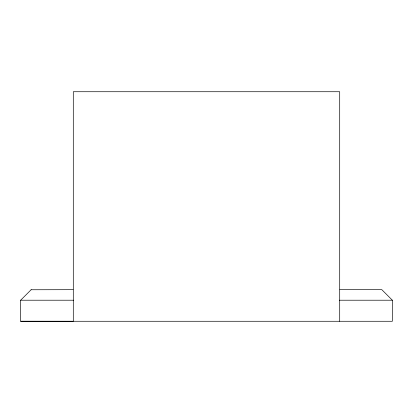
<?xml version="1.0" encoding="UTF-8"?>
<svg xmlns="http://www.w3.org/2000/svg" width="413" height="413" viewBox="0 0 413 413"><rect width="100%" height="100%" fill="white"/><g stroke="black" fill="none" stroke-linecap="round" stroke-linejoin="round"><path stroke-width="0.62" d="M339.914 289.694L381.819 289.683L392.35 300.215L392.35 321.273L20.65 321.273L20.65 300.215L31.181 289.683M31.109 289.756L73.075 289.683M20.65 300.215L73.566 300.215M339.434 300.215L392.35 300.215M20.65 321.242L73.297 321.273L73.297 91.727L339.703 91.727L339.703 321.273"/></g></svg>
